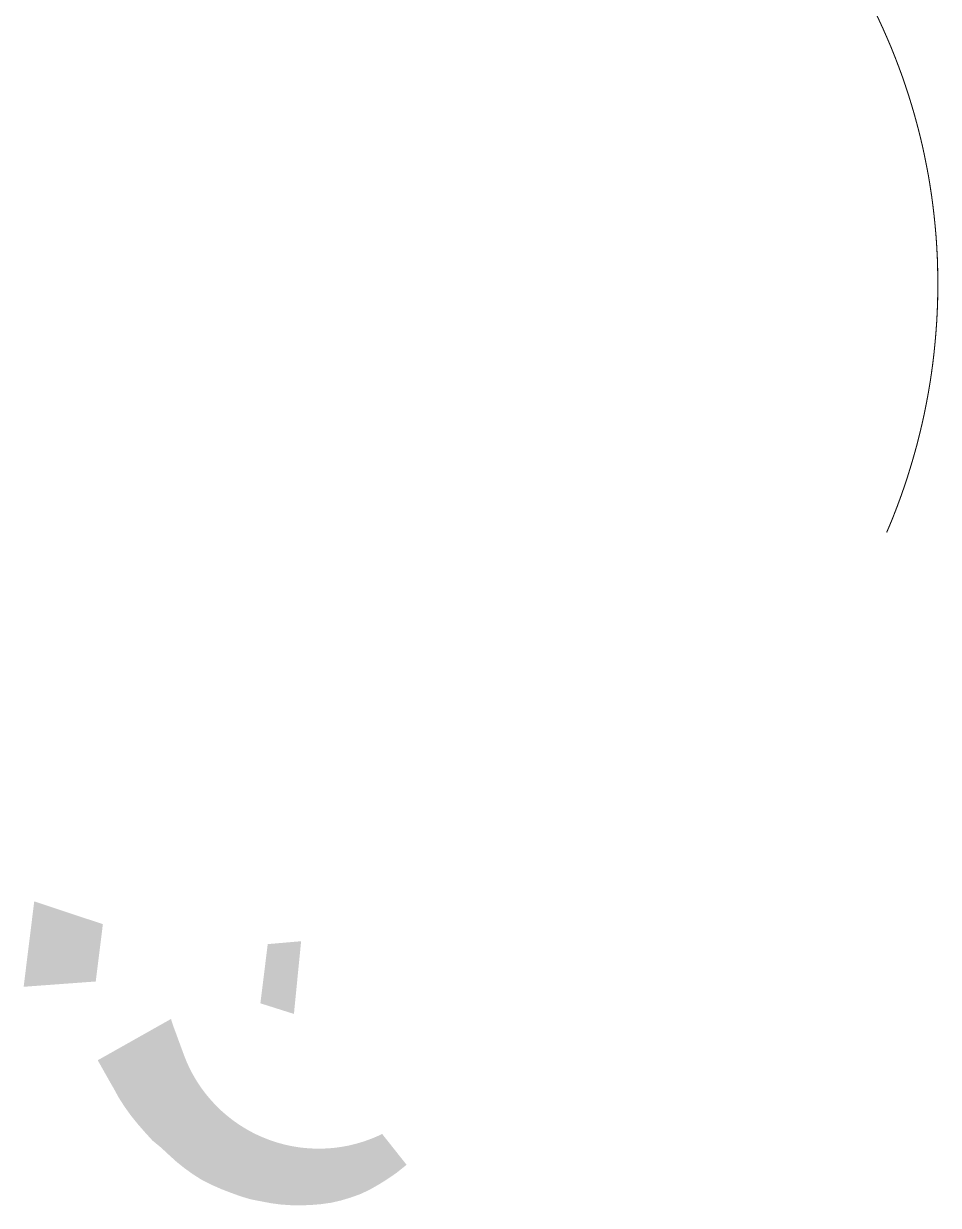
# Model space of a CAD drawing. Header units: metres. Extents: x 246420 to 246878, y 7418965 to 7419484.
# Drawn here: x 246419.9 to 246594.1, y 7418965.3 to 7419190.5 of the extents above; entities that cross this region are included whole.
import ezdxf

# ---------------------------------------------------------------- set-up
doc = ezdxf.new("R2010")
doc.units = ezdxf.units.M
doc.layers.add('DRAINAGE_HATCH_ROCK', color=254, linetype='Continuous')
doc.layers.add('DRAINAGE_SWALE_VEG', color=96, linetype='Continuous', lineweight=35)
doc.styles.get("Standard").update_dxf_attribs({"font": 'romans.shx', "width": 0.65})
doc.linetypes.add('CHANNEL_DASHDOT_X4', pattern='A,6,-1,1,-1,0.004,[">",Standard,S=4,R=0,X=0,Y=-1.7144],0.004,1,-1,6,-1,1,-1', length=20.008)
pattern_1 = [(228.0127875042, (0.972, 1.35), (-10.8, -12.15), [0.18162392087, -17.98076854268]), (184.9697407281, (0.8505, 1.215), (16.2, 1.35), [0.31167170567, -30.855498522]), (132.4551956202, (0.54, 1.188), (43.19999999999999, -47.25000000000001), [0.21987219945, -85.77841266717]), (69.50740523013, (0.391583, 1.350223), (45.89999999999999, 122.85), [0.11504233168, -142.56405564696]), (6.0090059575, (0.43186, 1.457985), (-13.5, -1.35), [0.25805986523, -25.5336539204]), (345.963756532, (0.6885, 1.485), (1.35, -5e-16), [0.27847050885, -5.28772208573]), (281.18879992825, (0.958656, 1.417461), (-22.94999999999993, 116.1), [0.06876804834, -125.16146991359]), (267.2736890061, (0.0135, 0.8505), (-8e-16, -1.35), [0.28382124639, -28.0983034098]), (292.9321004376, (4e-10, 0.567), (-10.8, 25.65), [0.27853893141, -37.83356544502]), (357.2736890061, (0.10853, 0.310475), (1.35, -9e-16), [0.28329073838, -28.09883391782]), (37.7468053873, (0.3915, 0.297), (-29.7, -22.95), [0.3758413546, -52.55035726196]), (72.1597956923, (0.688687, 0.52708), (12.15, 37.8), [0.35323937068, -123.0296707101]), (121.3730051401, (0.796906, 0.863334), (18.89999999999998, -31.05000000000001), [0.2853577533, -64.54276114583]), (175.2363583093, (0.64835, 1.10697), (-1.35, 8e-16), [0.32547114942, -15.93068153195]), (222.43622978854, (0.323613, 1.134032), (31.05, 28.35), [0.42019140887, -63.60169937857]), (203.1985905136, (0.8775, 1.134), (6.75, 2.7), [0.10281293576, -10.17848075716]), (291.97450799147, (0.783, 1.0935), (-2.7, 6.75), [0.14533001533, -82.83301053207]), (30.87208336308, (0.837382, 0.958728), (-117.45, -70.19999999999999), [0.23603354376, -144.46608288858]), (161.565051177, (1.03997, 1.07984), (-1.35, 7e-17), [0.171261329, -4.09781351222]), (303.51800864525, (0.837, 0.837), (-66.14999999999999, 99.89999999999999), [0.19420197563, -124.48909682577]), (353.1572265874, (0.94424, 0.67509), (22.95, -2.7), [0.34068863357, -33.65144280887]), (60.945395901, (1.2825, 0.6345), (1.35, 2.7), [0.13899100297, -13.76010968737]), (90, (1.35, 0.756), (-1.35, 8e-17), [0.0810000019, -1.2689999981]), (138.8140748343, (1.35, 0.837), (-9.45, 8.1), [0.14350696772, -14.20718987947]), (171.4692343901, (1.242, 0.9315), (-9.45, 1.35), [0.2730206039, -27.0290397579]), (225, (0.972, 0.972), (-3e-16, -1.35), [0.19091882937, -1.71826947984]), (120.32360686255, (0.6615, 0.1755), (9.45, -16.2), [0.18747774264, -82.7029619956]), (48.0127875042, (0.56685, 0.33733), (10.8, 12.15), [0.36347862843, -17.79891383512]), (0, (0.81, 0.6075), (0, 1.35), [0.35099999992, -0.99900000008]), (325.348684088, (1.161, 0.6075), (74.25, -51.3), [0.2133983838, -111.38025062904]), (254.054604099, (1.33655, 0.48617), (-1.35, -5.4), [0.19673538765, -9.63141296287]), (207.6459753637, (1.2825, 0.297), (2.7, 1.35), [0.32003797169, -31.68378992436]), (175.4260787401, (0.999, 0.1485), (-17.55, 1.35), [0.33857827871, -33.51924947204]), (66.88579201667, (1.053, 0), (43.2, 101.25), [0.20536729403, -120.15680491967]), (17.3540246363, (1.13362, 0.18888), (-17.55, -5.4), [0.22669930807, -22.40342442116]), (339.4439547804, (1.35, 0.2565), (4.05, -1.35), [0.23068809698, -11.3037169592]), (294.86369657175, (1.566, 0.1755), (-8.1, 17.55), [0.19277745743, -60.81168959212]), (250.3879062911, (1.647055, 0.000591), (-35.10000000000002, -98.55000000000001), [0.20126715665, -124.48203164476]), (196.389540334, (1.5795, -0.189), (9.45, 2.7), [0.23922061005, -23.68284033796]), (163.610459666, (1.35, -0.2565), (-9.45, 2.7), [0.23961309612, -23.68244785188]), (113.11420798333, (1.120123, -0.18889), (43.20000000000001, -101.25), [0.20537597884, -120.15679623486])]

msp = doc.modelspace()

# ---------------------------------------------------------------- hatches: boundary and pattern name
at = {"layer": 'DRAINAGE_HATCH_ROCK'}
h = msp.add_hatch(dxfattribs=at)
h.set_pattern_fill('GRAVEL1', color=256, scale=0.075, style=0)
h.set_pattern_definition(pattern_1)
h.paths.add_polyline_path([(246434.96, 7419018.92), (246421.89, 7419023.27), (246419.87, 7419006.99), (246433.6, 7419008), (246433.63, 7419008.24), (246434.93, 7419018.68)])
h.paths.add_polyline_path([(246472.72, 7419015.67), (246466.36, 7419015.12), (246466.32, 7419014.77), (246465.02, 7419004.33), (246464.96, 7419003.84), (246471.35, 7419001.82)])
h = msp.add_hatch(dxfattribs=at)
h.set_pattern_fill('GRAVEL1', color=256, scale=0.075, style=0)
h.set_pattern_definition(pattern_1)
h.paths.add_polyline_path([(246448.02, 7419000.59, -0.002489), (246447.94, 7419000.86), (246433.98, 7418992.99), (246434.23, 7418992.55), (246436.35, 7418988.79), (246436.97, 7418987.72), (246437.97, 7418985.89), (246439.11, 7418984.11), (246440.34, 7418982.4), (246441.65, 7418980.78), (246443, 7418979.24), (246444.4, 7418977.7), (246446, 7418976.39), (246447.43, 7418975.06), (246448.91, 7418973.71), (246450.49, 7418972.44), (246452.13, 7418971.26), (246453.85, 7418970.17), (246455.67, 7418969.26), (246457.5, 7418968.45), (246459.34, 7418967.74), (246461.19, 7418967.07), (246463.1, 7418966.5), (246465.04, 7418966.12), (246466.94, 7418965.76), (246468.87, 7418965.5), (246470.82, 7418965.37), (246472.75, 7418965.34), (246474.68, 7418965.42), (246476.58, 7418965.58), (246478.49, 7418965.85), (246480.37, 7418966.29), (246482.19, 7418966.84), (246483.97, 7418967.48), (246485.7, 7418968.28), (246487.33, 7418969.21), (246488.89, 7418970.17), (246490.38, 7418971.18), (246490.9, 7418971.55), (246492.81, 7418973.07), (246488.16, 7418978.94), (246487.44, 7418978.61, -0.004259), (246487.01, 7418978.42, -0.012501), (246485.74, 7418977.91, -0.012501), (246484.45, 7418977.46, -0.012501), (246483.14, 7418977.07, -0.012501), (246481.81, 7418976.75, -0.012501), (246480.46, 7418976.5, -0.012501), (246479.1, 7418976.31, -0.012501), (246477.74, 7418976.2, -0.012501), (246476.37, 7418976.15, -0.012501), (246475, 7418976.17, -0.012501), (246473.63, 7418976.26, -0.012501), (246472.27, 7418976.41, -0.012501), (246470.92, 7418976.64, -0.012501), (246469.58, 7418976.93, -0.012501), (246468.26, 7418977.29, -0.012501), (246466.96, 7418977.71, -0.012501), (246465.68, 7418978.2, -0.012501), (246464.42, 7418978.75, -0.012501), (246463.2, 7418979.36, -0.012501), (246462, 7418980.04, -0.012501), (246460.85, 7418980.77, -0.012501), (246459.73, 7418981.56, -0.012501), (246458.65, 7418982.41, -0.012501), (246457.61, 7418983.3, -0.012501), (246456.63, 7418984.25, -0.012501), (246455.69, 7418985.25, -0.012501), (246454.8, 7418986.29, -0.012501), (246453.96, 7418987.37, -0.012501), (246453.18, 7418988.5, -0.012501), (246452.46, 7418989.66, -0.012501), (246451.79, 7418990.86, -0.012501), (246451.19, 7418992.09, -0.012501), (246450.65, 7418993.35, -0.007407), (246450.36, 7418994.11), (246448.89, 7418998.11), (246448.51, 7418999.12, -0.001647), (246448.45, 7418999.29, -0.012501)])

# ---------------------------------------------------------------- linework, layer by layer
at = {"layer": 'DRAINAGE_SWALE_VEG', "linetype": 'CHANNEL_DASHDOT_X4', "flags": 128}
msp.add_lwpolyline([(246506.58, 7419385.82, 0.2, 0.2, 0), (246506.58, 7419385.8, 0.2, 0.2, 0), (246506.41, 7419384.62, 0.2, 0.2, 0), (246506.39, 7419384.43, 0.2, 0.2, 0), (246506.29, 7419383.06, 0.2, 0.2, 0), (246506.26, 7419381.67, 0.2, 0.2, 0), (246506.32, 7419380.28, 0.2, 0.2, 0), (246506.46, 7419378.9, 0.2, 0.2, 0), (246506.65, 7419377.68, 0.2, 0.2, 0), (246506.68, 7419377.5, 0.2, 0.2, 0), (246506.99, 7419376.13, 0.2, 0.2, 0), (246507.4, 7419374.78, 0.2, 0.2, 0), (246507.89, 7419373.45, 0.2, 0.2, 0), (246508.47, 7419372.15, 0.2, 0.2, 0), (246509.14, 7419370.89, 0.2, 0.2, 0), (246509.5, 7419370.28, 0.2, 0.2, 0), (246510.09, 7419369.25, 0.2, 0.2, 0), (246510.74, 7419368.19, 0.2, 0.2, 0), (246511.45, 7419367.16, 0.2, 0.2, 0), (246512.19, 7419366.15, 0.2, 0.2, 0), (246512.94, 7419365.19, 0.2, 0.2, 0), (246513.62, 7419364.15, 0.2, 0.2, 0), (246513.97, 7419363.53, 0.2, 0.2, 0), (246514.32, 7419362.81, 0.2, 0.2, 0), (246514.75, 7419361.81, 0.2, 0.2, 0), (246515.16, 7419360.84, 0.2, 0.2, 0), (246515.56, 7419359.9, 0.2, 0.2, 0), (246515.94, 7419359.01, 0.2, 0.2, 0), (246516.3, 7419358.14, 0.2, 0.2, 0), (246516.66, 7419357.3, 0.2, 0.2, 0), (246517.01, 7419356.48, 0.2, 0.2, 0), (246517.35, 7419355.68, 0.2, 0.2, 0), (246517.68, 7419354.88, 0.2, 0.2, 0), (246517.92, 7419354.34, 0.2, 0.2, 0), (246518.07, 7419353.98, 0.2, 0.2, 0), (246519.87, 7419349.73, 0.2, 0.2, 0), (246519.87, 7419349.73, 0.2, 0.2, 0), (246520.12, 7419349.14, 0.2, 0.2, 0), (246520.62, 7419347.95, 0.2, 0.2, 0), (246521.29, 7419346.39, 0.2, 0.2, 0), (246522.58, 7419343.34, 0.2, 0.2, 0), (246523.78, 7419340.51, 0.2, 0.2, 0), (246524.53, 7419338.73, 0.2, 0.2, 0), (246526.02, 7419333.93, 0.2, 0.2, 0), (246527.23, 7419331.1, 0.2, 0.2, 0), (246527.99, 7419329.32, 0.2, 0.2, 0), (246528.38, 7419328.4, 0.2, 0.2, 0), (246529.66, 7419325.41, 0.2, 0.2, 0), (246529.91, 7419324.76, 0.2, 0.2, 0), (246531.7, 7419320.07, 0.2, 0.2, 0), (246533.49, 7419315.39, 0.2, 0.2, 0), (246534.39, 7419313.05, 0.2, 0.2, 0), (246535.29, 7419310.7, 0.2, 0.2, 0), (246537.08, 7419306.01, 0.2, 0.2, 0), (246538.87, 7419301.33, 0.2, 0.2, 0), (246540.67, 7419296.64, 0.2, 0.2, 0), (246542.46, 7419291.95, 0.2, 0.2, 0), (246543.14, 7419290.17, 0.2, 0.2, 0), (246543.97, 7419288, 0.2, 0.2, 0), (246543.98, 7419287.99, 0.2, 0.2, 0), (246544.25, 7419287.27, 0.2, 0.2, 0), (246546.05, 7419282.58, 0.2, 0.2, 0), (246547.84, 7419277.9, 0.2, 0.2, 0), (246549.63, 7419273.21, 0.2, 0.2, 0), (246551.19, 7419269.15, 0.2, 0.2, 0), (246551.43, 7419268.52, 0.2, 0.2, 0), (246553.22, 7419263.84, 0.2, 0.2, 0), (246555.01, 7419259.15, 0.2, 0.2, 0), (246556.81, 7419254.46, 0.2, 0.2, 0), (246556.95, 7419253.98, 0.2, 0.2, 0), (246558.45, 7419249.15, 0.2, 0.2, 0), (246559.94, 7419244.32, 0.2, 0.2, 0), (246561.21, 7419240.21, 0.2, 0.2, 0), (246561.42, 7419239.66, 0.2, 0.2, 0), (246563.21, 7419234.98, 0.2, 0.2, 0), (246565, 7419230.29, 0.2, 0.2, 0), (246565.41, 7419229.24, 0.2, 0.2, 0), (246566.81, 7419225.64, 0.2, 0.2, 0), (246568.68, 7419221.04, 0.2, 0.2, 0), (246570.62, 7419216.46, 0.2, 0.2, 0), (246572.63, 7419211.92, 0.2, 0.2, 0), (246572.71, 7419211.73, 0.2, 0.2, 0), (246574.61, 7419207.61, 0.2, 0.2, 0), (246574.7, 7419207.43, 0.2, 0.2, 0), (246576.85, 7419202.95, 0.2, 0.2, 0), (246579.08, 7419198.5, 0.2, 0.2, 0), (246579.29, 7419198.08, 0.2, 0.2, 0), (246579.51, 7419197.65, 0.2, 0.2, 0), (246580.05, 7419196.65, 0.2, 0.2, 0), (246580.7, 7419195.4, 0.2, 0.2, 0), (246580.94, 7419194.93, 0.2, 0.2, 0), (246581.82, 7419193.2, 0.2, 0.2, 0), (246582.67, 7419191.45, 0.2, 0.2, 0), (246583.49, 7419189.68, 0.2, 0.2, 0), (246584.28, 7419187.89, 0.2, 0.2, 0), (246585.05, 7419186.09, 0.2, 0.2, 0), (246585.78, 7419184.28, 0.2, 0.2, 0), (246586.48, 7419182.45, 0.2, 0.2, 0), (246587.16, 7419180.61, 0.2, 0.2, 0), (246587.8, 7419178.76, 0.2, 0.2, 0), (246588.41, 7419176.89, 0.2, 0.2, 0), (246588.99, 7419175.02, 0.2, 0.2, 0), (246589.54, 7419173.13, 0.2, 0.2, 0), (246590.06, 7419171.23, 0.2, 0.2, 0), (246590.55, 7419169.32, 0.2, 0.2, 0), (246591.01, 7419167.41, 0.2, 0.2, 0), (246591.43, 7419165.48, 0.2, 0.2, 0), (246591.82, 7419163.54, 0.2, 0.2, 0), (246592.19, 7419161.6, 0.2, 0.2, 0), (246592.51, 7419159.65, 0.2, 0.2, 0), (246592.81, 7419157.69, 0.2, 0.2, 0), (246593.07, 7419155.73, 0.2, 0.2, 0), (246593.3, 7419153.76, 0.2, 0.2, 0), (246593.5, 7419151.78, 0.2, 0.2, 0), (246593.67, 7419149.8, 0.2, 0.2, 0), (246593.8, 7419147.82, 0.2, 0.2, 0), (246593.9, 7419145.83, 0.2, 0.2, 0), (246593.96, 7419143.84, 0.2, 0.2, 0), (246593.99, 7419141.85, 0.2, 0.2, 0), (246593.99, 7419139.85, 0.2, 0.2, 0), (246593.96, 7419137.86, 0.2, 0.2, 0), (246593.89, 7419135.86, 0.2, 0.2, 0), (246593.79, 7419133.86, 0.2, 0.2, 0), (246593.65, 7419131.87, 0.2, 0.2, 0), (246593.48, 7419129.87, 0.2, 0.2, 0), (246593.28, 7419127.87, 0.2, 0.2, 0), (246593.05, 7419125.88, 0.2, 0.2, 0), (246592.78, 7419123.89, 0.2, 0.2, 0), (246592.48, 7419121.9, 0.2, 0.2, 0), (246592.14, 7419119.92, 0.2, 0.2, 0), (246591.77, 7419117.94, 0.2, 0.2, 0), (246591.37, 7419115.97, 0.2, 0.2, 0), (246590.93, 7419114, 0.2, 0.2, 0), (246590.46, 7419112.03, 0.2, 0.2, 0), (246589.96, 7419110.08, 0.2, 0.2, 0), (246589.42, 7419108.13, 0.2, 0.2, 0), (246588.85, 7419106.19, 0.2, 0.2, 0), (246588.25, 7419104.25, 0.2, 0.2, 0), (246587.62, 7419102.33, 0.2, 0.2, 0), (246586.95, 7419100.41, 0.2, 0.2, 0), (246586.25, 7419098.51, 0.2, 0.2, 0), (246585.52, 7419096.62, 0.2, 0.2, 0), (246585.22, 7419095.87, 0.2, 0.2, 0), (246585.18, 7419095.76, 0.2, 0.2, 0), (246584.63, 7419094.46, 0.2, 0.2, 0), (246584.24, 7419093.54, 0.2, 0.2, 0)], format="xyseb", dxfattribs=at)

doc.saveas('drawing.dxf')
